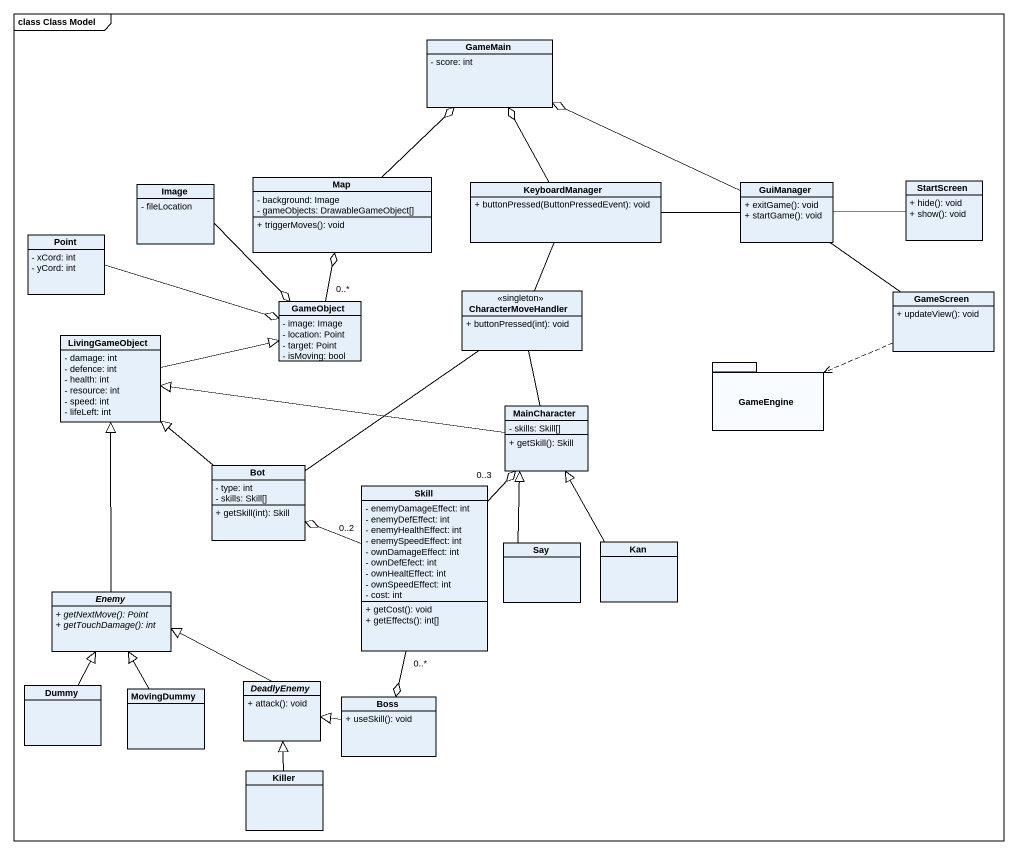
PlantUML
@startuml
mainframe class Class Model
hide circle
hide empty members
skinparam classAttributeIconSize 0
class GameMain {
  - score: int
}
class Image {
  - fileLocation
}
class "Map" as Map_ {
  - background: Image
  - gameObjects: DrawableGameObject[]
  + triggerMoves(): void
}
class KeyboardManager {
  + buttonPressed(ButtonPressedEvent): void
}
class GuiManager {
  + exitGame(): void
  + startGame(): void
}
class StartScreen {
  + hide(): void
  + show(): void
}
class Point {
  - xCord: int
  - yCord: int
}
class GameObject {
  - image: Image
  - location: Point
  - target: Point
  - isMoving: bool
}
class CharacterMoveHandler <<singleton>> {
  + buttonPressed(int): void
}
class GameScreen {
  + updateView(): void
}
class LivingGameObject {
  - damage: int
  - defence: int
  - health: int
  - resource: int
  - speed: int
  - lifeLeft: int
}
package GameEngine {
}
class MainCharacter {
  - skills: Skill[]
  + getSkill(): Skill
}
class Bot {
  - type: int
  - skills: Skill[]
  + getSkill(int): Skill
}
class Skill {
  - enemyDamageEffect: int
  - enemyDefEffect: int
  - enemyHealthEffect: int
  - enemySpeedEffect: int
  - ownDamageEffect: int
  - ownDefEfect: int
  - ownHealtEffect: int
  - ownSpeedEffect: int
  - cost: int
  + getCost(): void
  + getEffects(): int[]
}
class Say
class Kan
abstract class Enemy {
  {abstract} + getNextMove(): Point
  {abstract} + getTouchDamage(): int
}
class Dummy
class MovingDummy
abstract class DeadlyEnemy {
  + attack(): void
}
class Boss {
  + useSkill(): void
}
class Killer
Image --o GameObject
Map_ -up-o GameMain
KeyboardManager -up-o GameMain
KeyboardManager -right- GuiManager
KeyboardManager -- CharacterMoveHandler
GuiManager -left-o GameMain
StartScreen -left- GuiManager
Point -right-o GameObject
GameObject "0..*" -up-o Map_
CharacterMoveHandler -- MainCharacter
CharacterMoveHandler -- Bot
GameScreen -up- GuiManager
GameScreen .left.> GameEngine
LivingGameObject -right-|> GameObject
MainCharacter -left-|> LivingGameObject
Bot -up-|> LivingGameObject
Skill "0..3" -up-o MainCharacter
Skill "0..2" -left-o Bot
Skill "0..*" --o Boss
Say -up-|> MainCharacter
Kan -up-|> MainCharacter
Enemy -up-|> LivingGameObject
Dummy -up-|> Enemy
MovingDummy -up-|> Enemy
DeadlyEnemy -left-|> Enemy
Boss -left-|> DeadlyEnemy
Killer -up-|> DeadlyEnemy
@enduml
